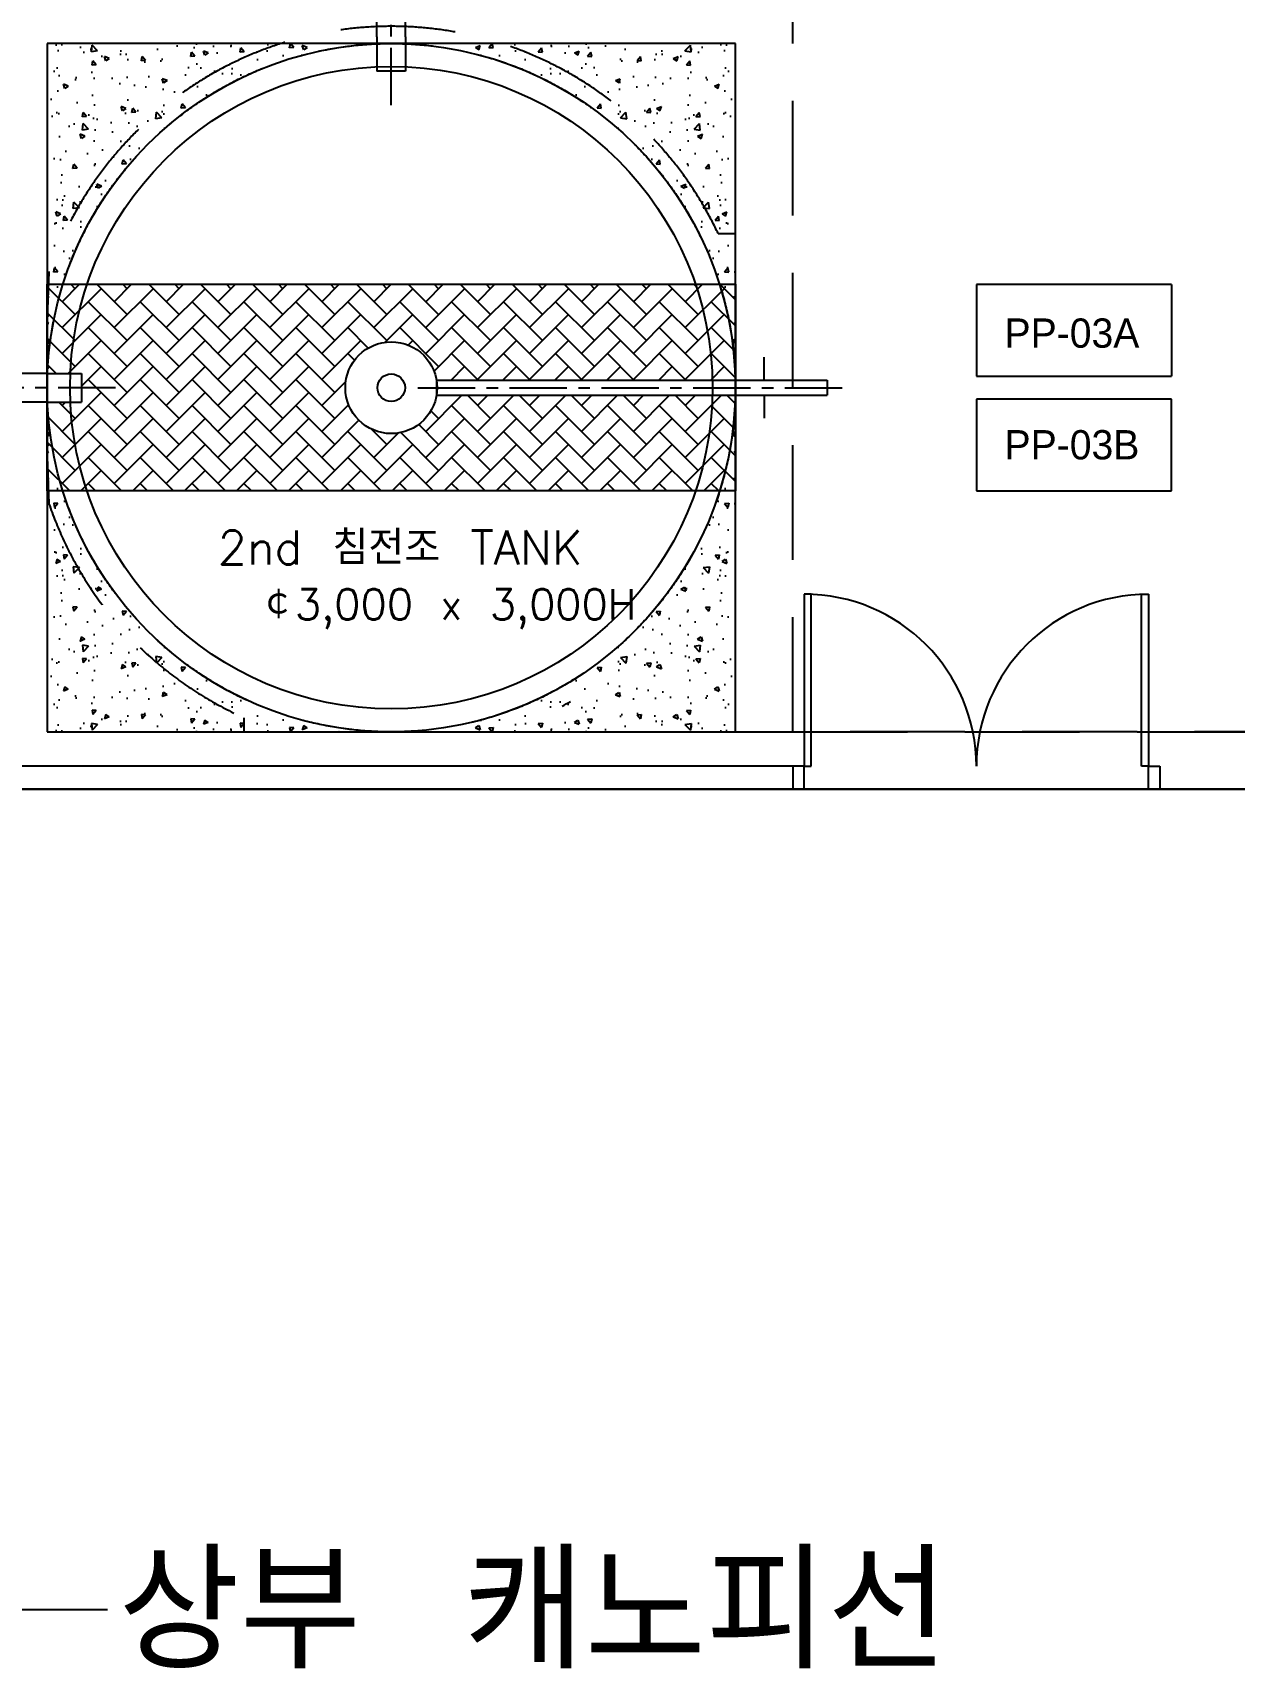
# Model space of a CAD drawing. Header units: millimetres. Extents: x 10462777 to 22643323, y 453826 to 1389191.
# Drawn here: x 11233119 to 11238355, y 617168 to 624296 of the extents above; entities that cross this region are included whole.
import ezdxf
from ezdxf.enums import TextEntityAlignment as Align

# ---------------------------------------------------------------- set-up
doc = ezdxf.new("R2010")
doc.units = ezdxf.units.MM
doc.header["$LTSCALE"] = 200
doc.header["$MEASUREMENT"] = 0
doc.linetypes.add('CENTER', pattern=[2, 1.25, -0.25, 0.25, -0.25])
doc.linetypes.add('HIDDEN', pattern=[3.75, 2.5, -1.25])
doc.layers.get('0').update_dxf_attribs({"linetype": 'CONTINUOUS'})
for name, color, linetype in [('BOX1', 7, 'CONTINUOUS'), ('door', 4, 'CONTINUOUS'), ('ELE', 7, 'CONTINUOUS'), ('ELEV', 6, 'CONTINUOUS'), ('FONT', 2, 'CONTINUOUS'), ('lea', 7, 'CONTINUOUS'), ('P1', 4, 'CONTINUOUS'), ('panel', 4, 'CONTINUOUS'), ('TEXT', 7, 'CONTINUOUS'), ('토목', 9, 'CONTINUOUS')]:
    doc.layers.add(name, color=color, linetype=linetype)
doc.styles.add('a1', font='txt.shx ', dxfattribs={"height": 300, "bigfont": ' whgtxt.shx'})
doc.styles.add('HEAD', font='txt.shx ', dxfattribs={"bigfont": ' whgtxt.shx'})
doc.styles.get("Standard").update_dxf_attribs({"font": 'SYMBOL'})
doc.styles.add('중고딕', font='txt.shx ', dxfattribs={"bigfont": ' whgtxt.shx'})

msp = doc.modelspace()

# ---------------------------------------------------------------- hatches: boundary and pattern name
h = msp.add_hatch()
h.set_pattern_fill('AR-HBONE', color=0, scale=20, style=0)
h.set_pattern_definition([(45, (11210619.97, 644845.83), (9e-15, 113.13708), [240, -80]), (135, (11210676.54, 644902.4), (9e-15, 113.13708), [240, -80])])
h.paths.add_polyline_path([(11234878.58394, 622781.70034), (11236080.93624, 622781.70034, 0.0761579957), (11236006.86106, 623199.20534), (11233355.78939, 623199.20534, 0.0709491999), (11233282.69853, 622810.69535), (11233331.32522, 622810.69535), (11233331.32522, 622685.69535), (11233282.74367, 622685.69535, 0.0705763478), (11233355.44656, 622299.20534), (11236007.20389, 622299.20534, 0.075966433), (11236080.93624, 622715.70034), (11234878.58394, 622715.70034, -0.9203750301), (11234481.32522, 622748.70034, -0.9203750301)])
h.paths.add_polyline_path([(11233355.78939, 623199.20534), (11233250.57533, 623199.20534, 0.066021628), (11233182.6069, 622810.69535), (11233282.69853, 622810.69535, -0.0709491999)])
h.paths.add_polyline_path([(11233282.74367, 622685.69535), (11233182.64902, 622685.69535, 0.065675198), (11233250.25771, 622299.20534), (11233355.44656, 622299.20534, -0.0705763478)])
h.paths.add_polyline_path([(11233182.64893, 622685.69535), (11233181.32522, 622685.69535), (11233181.32522, 622448.19549), (11233187.44687, 622299.20534), (11233250.25762, 622299.20534, -0.065675198)])
h.paths.add_polyline_path([(11233250.57525, 623199.20534), (11233187.4995, 623199.20534), (11233181.32522, 623048.19552), (11233181.32522, 622810.69535), (11233182.60681, 622810.69535, -0.066021628)])
h.paths.add_polyline_path([(11236180.9621, 622715.70034), (11236080.93624, 622715.70034, -0.075966433), (11236007.20389, 622299.20534), (11236112.39266, 622299.20534, 0.0707019511)])
h.paths.add_polyline_path([(11236181.32522, 622715.70034), (11236180.96218, 622715.70034, -0.0707019511), (11236112.39274, 622299.20534), (11236181.32522, 622299.20534)])
h.paths.add_polyline_path([(11236112.07503, 623199.20534), (11236006.86106, 623199.20534, -0.0761579957), (11236080.93624, 622781.70034), (11236180.9621, 622781.70034, 0.0708792933)])
h.paths.add_polyline_path([(11236181.32522, 623199.20534), (11236112.07512, 623199.20534, -0.0708792933), (11236180.96218, 622781.70034), (11236181.32522, 622781.70034)])
at = {"layer": 'P1'}
h = msp.add_hatch(dxfattribs=at)
h.set_pattern_fill('AR-CONC', color=0, scale=30, style=0)
h.set_pattern_definition([(130, (11275843.08, 605224.3), (-215.17805, -18.82564), [22.5, -247.5]), (185, (11275843.08, 605224.3), (41.6254, 225.6576), [18, -198]), (79.5486, (11275825.15, 605222.73), (-173.5528, 206.8319), [19.1221, -210.3426]), (133.8158, (11275843.08, 605284.3), (-320.1723, -49.6557), [33.75, -371.25]), (83.3644, (11275816.4, 605280.16), (-280.3988, 292.2354), [28.683, -315.514]), (188.8158, (11275843.08, 605284.3), (-280.3986, 292.2356), [27, -297]), (159, (11275813.08, 605269.3), (-179.0721, -120.7857), [22.5, -247.5]), (214, (11275813.08, 605269.3), (-72.9946, 217.545), [18, -198]), (108.5486, (11275798.16, 605259.23), (-252.0668, 96.75915), [19.1221, -210.3426]), (142.5, (11275843.08, 605224.294), (-3.64796, 99.86816), [0, -195.6, 0, -201, 0, -198.75]), (172.5, (11275843.08, 605224.29), (-78.92086, 118.32351), [0, -114.6, 0, -191.1, 0, -75.75]), (212.5, (11275909.98, 605224.294), (-160.14673, -6.76646), [0, -75, 0, -234, 0, -310.5]), (222.5, (11275939.98, 605224.3), (-174.95585, 30.0315), [0, -97.5, 0, -155.4, 0, -220.5])])
h.paths.add_polyline_path([(11233181.32527, 624248.70034), (11234681.3073, 624248.70034, 0.414140318), (11233181.32527, 622749.05754)])
h = msp.add_hatch(dxfattribs=at)
h.set_pattern_fill('AR-CONC', color=0, scale=30, style=0)
h.set_pattern_definition([(50, (11193519.57, 605224.3), (215.17805, -18.82564), [22.5, -247.5]), (355, (11193519.57, 605224.3), (-41.6254, 225.6576), [18, -198]), (100.4514, (11193537.5, 605222.73), (173.5528, 206.8319), [19.1221, -210.3426]), (46.1842, (11193519.57, 605284.3), (320.1723, -49.6557), [33.75, -371.25]), (96.6356, (11193546.25, 605280.16), (280.3988, 292.2354), [28.683, -315.514]), (351.1842, (11193519.57, 605284.3), (280.3986, 292.2356), [27, -297]), (21, (11193549.57, 605269.3), (179.0721, -120.7857), [22.5, -247.5]), (326, (11193549.57, 605269.3), (72.9946, 217.545), [18, -198]), (71.4514, (11193564.5, 605259.23), (252.0668, 96.75915), [19.1221, -210.3426]), (37.5, (11193519.57, 605224.294), (3.64796, 99.86816), [0, -195.6, 0, -201, 0, -198.75]), (7.5, (11193519.57, 605224.29), (78.92086, 118.32351), [0, -114.6, 0, -191.1, 0, -75.75]), (327.5, (11193452.67, 605224.294), (160.14673, -6.76646), [0, -75, 0, -234, 0, -310.5]), (317.5, (11193422.67, 605224.3), (174.95585, 30.0315), [0, -97.5, 0, -155.4, 0, -220.5])])
h.paths.add_polyline_path([(11236181.32518, 624248.70034), (11234681.34315, 624248.70034, -0.414140318), (11236181.32518, 622749.05754)])
h = msp.add_hatch(dxfattribs=at)
h.set_pattern_fill('AR-CONC', color=0, scale=30, style=0)
h.set_pattern_definition([(230, (11275843.08, 640273.1), (-215.17805, 18.82564), [22.5, -247.5]), (175, (11275843.08, 640273.1), (41.6254, -225.6576), [18, -198]), (280.4514, (11275825.15, 640274.68), (-173.5528, -206.8319), [19.1221, -210.3426]), (226.1842, (11275843.08, 640213.1), (-320.1723, 49.6557), [33.75, -371.25]), (276.6356, (11275816.4, 640217.24), (-280.3988, -292.2354), [28.683, -315.514]), (171.1842, (11275843.08, 640213.1), (-280.3986, -292.2356), [27, -297]), (201, (11275813.08, 640228.1), (-179.0721, 120.7857), [22.5, -247.5]), (146, (11275813.08, 640228.1), (-72.9946, -217.545), [18, -198]), (251.4514, (11275798.16, 640238.17), (-252.0668, -96.75915), [19.1221, -210.3426]), (217.5, (11275843.08, 640273.11), (-3.64796, -99.86816), [0, -195.6, 0, -201, 0, -198.75]), (187.5, (11275843.08, 640273.11), (-78.92086, -118.32351), [0, -114.6, 0, -191.1, 0, -75.75]), (147.5, (11275909.98, 640273.11), (-160.14673, 6.76646), [0, -75, 0, -234, 0, -310.5]), (137.5, (11275939.98, 640273.1), (-174.95585, -30.0315), [0, -97.5, 0, -155.4, 0, -220.5])])
h.paths.add_polyline_path([(11233181.32527, 621248.70034), (11234681.3073, 621248.70034, -0.414140318), (11233181.32527, 622748.34315)])
h = msp.add_hatch(dxfattribs=at)
h.set_pattern_fill('AR-CONC', color=0, scale=30, style=0)
h.set_pattern_definition([(310, (11193519.57, 640273.1), (215.17805, 18.82564), [22.5, -247.5]), (5, (11193519.57, 640273.1), (-41.6254, -225.6576), [18, -198]), (259.5486, (11193537.5, 640274.68), (173.5528, -206.8319), [19.1221, -210.3426]), (313.8158, (11193519.57, 640213.1), (320.1723, 49.6557), [33.75, -371.25]), (263.3644, (11193546.25, 640217.24), (280.3988, -292.2354), [28.683, -315.514]), (8.8158, (11193519.57, 640213.1), (280.3986, -292.2356), [27, -297]), (339, (11193549.57, 640228.1), (179.0721, 120.7857), [22.5, -247.5]), (34, (11193549.57, 640228.1), (72.9946, -217.545), [18, -198]), (288.5486, (11193564.5, 640238.17), (252.0668, -96.75915), [19.1221, -210.3426]), (322.5, (11193519.57, 640273.11), (3.64796, -99.86816), [0, -195.6, 0, -201, 0, -198.75]), (352.5, (11193519.57, 640273.11), (78.92086, -118.32351), [0, -114.6, 0, -191.1, 0, -75.75]), (32.5, (11193452.67, 640273.11), (160.14673, 6.76646), [0, -75, 0, -234, 0, -310.5]), (42.5, (11193422.67, 640273.1), (174.95585, -30.0315), [0, -97.5, 0, -155.4, 0, -220.5])])
h.paths.add_polyline_path([(11236181.32518, 621248.70034), (11234681.34315, 621248.70034, 0.414140318), (11236181.32518, 622748.34315)])

# ---------------------------------------------------------------- linework, layer by layer
at = {"color": 3, "linetype": 'HIDDEN'}
for p, q in [((11236431.32522, 621248.70034), (11236431.32522, 626346.18795)), ((11242431.32522, 621248.70034), (11236431.32522, 621248.70034)), ((11236431.32522, 621248.70034), (11242431.32522, 621248.70034))]:
    msp.add_line(p, q, dxfattribs=at)
at = {"color": 1, "linetype": 'CENTER'}
for p, q in [((11234681.32956, 623979.88555), (11234681.32956, 624767.51514)), ((11234681.32956, 623979.88555), (11234681.32956, 624767.51514)), ((11233479.60062, 622748.70034), (11232691.97102, 622748.70034)), ((11234796.94016, 622748.70034), (11236688.40687, 622748.70034))]:
    msp.add_line(p, q, dxfattribs=at)
at = {"color": 7}
for p, q in [((11236181.32522, 624248.70034), (11233181.32522, 624248.70034)), ((11233181.32522, 624248.70034), (11233181.32522, 621248.70034)), ((11236181.32522, 621248.70034), (11236181.32522, 624248.70034)), ((11238081.32522, 623199.1955), (11237231.32522, 623199.1955)), ((11237231.32522, 623199.1955), (11237231.32522, 622799.1955)), ((11238081.32522, 623199.1955), (11238081.32522, 622799.1955)), ((11233181.32522, 622748.19535), (11233181.32522, 622810.69535)), ((11237231.32522, 622799.1955), (11238081.32522, 622799.1955)), ((11233181.32522, 622748.19535), (11233181.32522, 622685.69535)), ((11234878.07544, 622781.70034), (11234878.07544, 622715.70034)), ((11238081.32522, 622698.70034), (11237231.32522, 622698.70034)), ((11237231.32522, 622698.70034), (11237231.32522, 622298.70034)), ((11238081.32522, 622298.70034), (11238081.32522, 622698.70034)), ((11237231.32522, 622298.70034), (11238081.32522, 622298.70034)), ((11233181.32522, 621248.70034), (11236181.32522, 621248.70034)), ((11236181.32522, 621248.70034), (11236431.32522, 621248.70034))]:
    msp.add_line(p, q, dxfattribs=at)
at = {"color": 6, "linetype": 'HIDDEN'}
for p, q in [((11236105.83304, 623420.56528), (11236181.32522, 623420.56528)), ((11233189.76149, 623254.52899), (11233181.32522, 623048.19552)), ((11233181.32522, 622448.19549), (11233189.76149, 622242.87169)), ((11234039.28254, 621310.50488), (11234039.28254, 621248.70034))]:
    msp.add_line(p, q, dxfattribs=at)
at = {"color": 0}
for p, q in [((11233181.32522, 622749.20534), (11233181.32522, 623199.20534)), ((11233181.32522, 623199.20534), (11236181.32522, 623199.20534)), ((11233181.32522, 622299.20534), (11233181.32522, 623199.20534)), ((11236181.32522, 623199.20534), (11236181.32522, 622299.20534)), ((11236181.32522, 622299.20534), (11233181.32522, 622299.20534)), ((11218131.32522, 620998.70034), (11248381.32522, 620998.70034)), ((11218131.32522, 620998.70034), (11248381.32522, 620998.70034))]:
    msp.add_line(p, q, dxfattribs=at)
at = {"color": 3}
for p, q in [((11236481.32522, 620998.70034), (11218131.32522, 620998.70034)), ((11248381.32522, 620998.70034), (11236431.32522, 620998.70034))]:
    msp.add_line(p, q, dxfattribs=at)
at = {"color": 0}
msp.add_lwpolyline([(11233181.32522, 623199.20534), (11236181.32522, 623199.20534), (11236181.32522, 622299.20534), (11233181.32522, 622299.20534)], close=True, dxfattribs=at)
at = {"color": 4, "linetype": 'HIDDEN'}
for centre in [(11234681.32514, 622748.70034), (11234681.32518, 622748.70034)]:
    msp.add_circle(centre, 1500, dxfattribs=at)
at = {"color": 7}
for radius in [1500, 1400, 200]:
    msp.add_circle((11234681.32522, 622748.70034), radius, dxfattribs=at)
at = {"color": 6, "linetype": 'HIDDEN'}
for start, end in [(25.250771225, 161.266845281), (198.733154719, 245.942944772)]:
    msp.add_arc((11234681.32522, 622748.70034), 1575, start, end, dxfattribs=at)
at = {"color": 7}
for start, end in [(329.956320883, 330.173464531), (310.431749626, 310.516968995), (298.21003478, 299.704956348)]:
    msp.add_arc((11234681.32522, 622748.70034), 1575, start, end, dxfattribs=at)
at = {"layer": 'door'}
for p, q in [((11236511.32522, 621848.70034), (11236481.32522, 621848.70034)), ((11236481.32522, 621848.70034), (11236481.32522, 621098.70034)), ((11236511.32522, 621098.70034), (11236511.32522, 621848.70034)), ((11237951.32522, 621848.70034), (11237981.32522, 621848.70034)), ((11237951.32522, 621098.70034), (11237951.32522, 621848.70034)), ((11237981.32522, 621848.70034), (11237981.32522, 621098.70034)), ((11236481.32522, 621098.70034), (11236511.32522, 621098.70034)), ((11236481.32522, 621098.70034), (11236511.32522, 621098.70034)), ((11236481.32522, 621098.70034), (11236511.32522, 621098.70034)), ((11237981.32522, 621098.70034), (11237951.32522, 621098.70034)), ((11237981.32522, 621098.70034), (11237951.32522, 621098.70034)), ((11237981.32522, 621098.70034), (11237951.32522, 621098.70034))]:
    msp.add_line(p, q, dxfattribs=at)
at = {"layer": 'door', "linetype": 'Continuous'}
for p, q in [((11236481.32522, 621098.70034), (11236431.32522, 621098.70034)), ((11236431.32522, 621098.70034), (11236431.32522, 620998.70034)), ((11236481.32522, 621098.70034), (11236431.32522, 621098.70034)), ((11236431.32522, 621098.70034), (11236431.32522, 620998.70034)), ((11236481.32522, 621098.70034), (11236431.32522, 621098.70034)), ((11236431.32522, 621098.70034), (11236431.32522, 620998.70034)), ((11236481.32522, 620998.70034), (11236481.32522, 621098.70034)), ((11236481.32522, 620998.70034), (11236481.32522, 621098.70034)), ((11236481.32522, 620998.70034), (11236481.32522, 621098.70034)), ((11237981.32522, 620998.70034), (11237981.32522, 621098.70034)), ((11237981.32522, 621098.70034), (11238031.32522, 621098.70034)), ((11237981.32522, 620998.70034), (11237981.32522, 621098.70034)), ((11237981.32522, 621098.70034), (11238031.32522, 621098.70034)), ((11237981.32522, 620998.70034), (11237981.32522, 621098.70034)), ((11237981.32522, 621098.70034), (11238031.32522, 621098.70034)), ((11238031.32522, 621098.70034), (11238031.32522, 620998.70034)), ((11238031.32522, 621098.70034), (11238031.32522, 620998.70034)), ((11238031.32522, 621098.70034), (11238031.32522, 620998.70034)), ((11236431.32522, 620998.70034), (11236481.32522, 620998.70034)), ((11236431.32522, 620998.70034), (11236481.32522, 620998.70034)), ((11236431.32522, 620998.70034), (11236481.32522, 620998.70034)), ((11236431.32522, 620998.70034), (11236481.32522, 620998.70034)), ((11238031.32522, 620998.70034), (11237981.32522, 620998.70034)), ((11238031.32522, 620998.70034), (11237981.32522, 620998.70034)), ((11238031.32522, 620998.70034), (11237981.32522, 620998.70034)), ((11238031.32522, 620998.70034), (11237981.32522, 620998.70034))]:
    msp.add_line(p, q, dxfattribs=at)
at = {"layer": 'door'}
for centre, start, end in [((11236481.32522, 621098.70034), 0, 90), ((11237981.32522, 621098.70034), 90, 180)]:
    msp.add_arc(centre, 750, start, end, dxfattribs=at)
at = {"layer": 'ELE'}
msp.add_line((11236481.32522, 620998.70034), (11237981.32522, 620998.70034), dxfattribs=at)
msp.add_line((11236481.32522, 620998.70034), (11237981.32522, 620998.70034), dxfattribs=at)
msp.add_line((11236481.32522, 620998.70034), (11237981.32522, 620998.70034), dxfattribs=at)
msp.add_line((11236481.32522, 620998.70034), (11237981.32522, 620998.70034), dxfattribs=at)
at = {"layer": 'ELEV'}
for p, q in [((11236181.32522, 621248.70034), (11236181.32522, 622498.70034)), ((11233181.32522, 621248.70034), (11236181.32522, 621248.70034))]:
    msp.add_line(p, q, dxfattribs=at)
at = {"layer": 'lea'}
msp.add_line((11232131.32522, 617423.63492), (11233444.89555, 617423.63492), dxfattribs=at)
at = {"layer": 'P1', "color": 6}
msp.add_circle((11234681.32522, 622748.70034), 60, dxfattribs=at)
at = {"layer": 'panel'}
for p, q in [((11236431.32522, 621098.70034), (11230081.32522, 621098.70034)), ((11236431.32522, 621098.70034), (11236431.32522, 620998.70034)), ((11236431.32522, 621098.70034), (11236431.32522, 620998.70034)), ((11236431.32522, 621098.70034), (11236431.32522, 620998.70034)), ((11238031.32522, 621098.70034), (11238031.32522, 620998.70034)), ((11238031.32522, 621098.70034), (11238031.32522, 620998.70034)), ((11238031.32522, 621098.70034), (11238031.32522, 620998.70034)), ((11236431.32522, 620998.70034), (11230081.32522, 620998.70034)), ((11236431.32522, 620998.70034), (11230081.32522, 620998.70034)), ((11239281.32522, 620998.70034), (11238031.32522, 620998.70034)), ((11239281.32522, 620998.70034), (11238031.32522, 620998.70034))]:
    msp.add_line(p, q, dxfattribs=at)
at = {"layer": '토목', "color": 6}
for p, q in [((11234618.32457, 624278.16094), (11234618.32457, 624678.16094)), ((11234743.32457, 624278.16094), (11234743.32457, 624678.16094)), ((11234618.32457, 624278.16094), (11234618.32457, 624128.16094)), ((11234618.32457, 624278.16094), (11234618.32457, 624128.16094)), ((11234743.32457, 624278.16094), (11234743.32457, 624128.16094)), ((11234743.32457, 624278.16094), (11234743.32457, 624128.16094)), ((11234743.32457, 624128.16094), (11234618.32457, 624128.16094)), ((11236306.32522, 622781.70034), (11236306.32522, 622881.70034)), ((11233181.32522, 622810.69535), (11232781.32522, 622810.69535)), ((11233181.32522, 622810.69535), (11233331.32522, 622810.69535)), ((11233181.32522, 622810.69535), (11233331.32522, 622810.69535)), ((11233331.32522, 622810.69535), (11233331.32522, 622685.69535)), ((11234878.06465, 622781.70034), (11236581.03682, 622781.70034)), ((11236181.32522, 622781.70034), (11236306.32522, 622781.70034)), ((11236431.03682, 622781.70034), (11236581.03682, 622781.70034)), ((11236581.03682, 622781.70034), (11236581.03682, 622715.70034)), ((11233181.32522, 622685.69535), (11232781.32522, 622685.69535)), ((11233181.32522, 622685.69535), (11233331.32522, 622685.69535)), ((11233181.32522, 622685.69535), (11233331.32522, 622685.69535)), ((11234878.06465, 622715.70034), (11236581.03682, 622715.70034)), ((11236181.32522, 622715.70034), (11236306.32522, 622715.70034)), ((11236306.32522, 622715.70034), (11236306.32522, 622615.70034))]:
    msp.add_line(p, q, dxfattribs=at)

# ---------------------------------------------------------------- texts
at = {"color": 4, "char_height": 127.5, "attachment_point": 5}
for s, insert in [('{\\fﾱﾼﾸﾲ|b0|i0|c129|p2;PP-03A}', (11237647.82253, 622985.86459)), ('{\\fﾱﾼﾸﾲ|b0|i0|c129|p2;PP-03B}', (11237647.82253, 622499.13261))]:
    msp.add_mtext(s, dxfattribs=dict(at, insert=insert))
at = {"layer": 'BOX1', "style": 'HEAD'}
msp.add_text('￠3,000 x 3,000H', height=133.2547504, dxfattribs=at).set_placement((11234108.84399, 621738.03227))
at = {"layer": 'FONT', "color": 7, "style": '중고딕'}
msp.add_text(' 2nd 침전조 TANK', height=148.0051492, dxfattribs=at).set_placement((11234654.2175, 621933.8128), align=Align.BOTTOM_CENTER)
at = {"layer": 'TEXT', "style": 'a1'}
msp.add_text('상부 캐노피선', height=499.782703, dxfattribs=at).set_placement((11233492.21171, 617166.40918))

doc.saveas('drawing.dxf')
